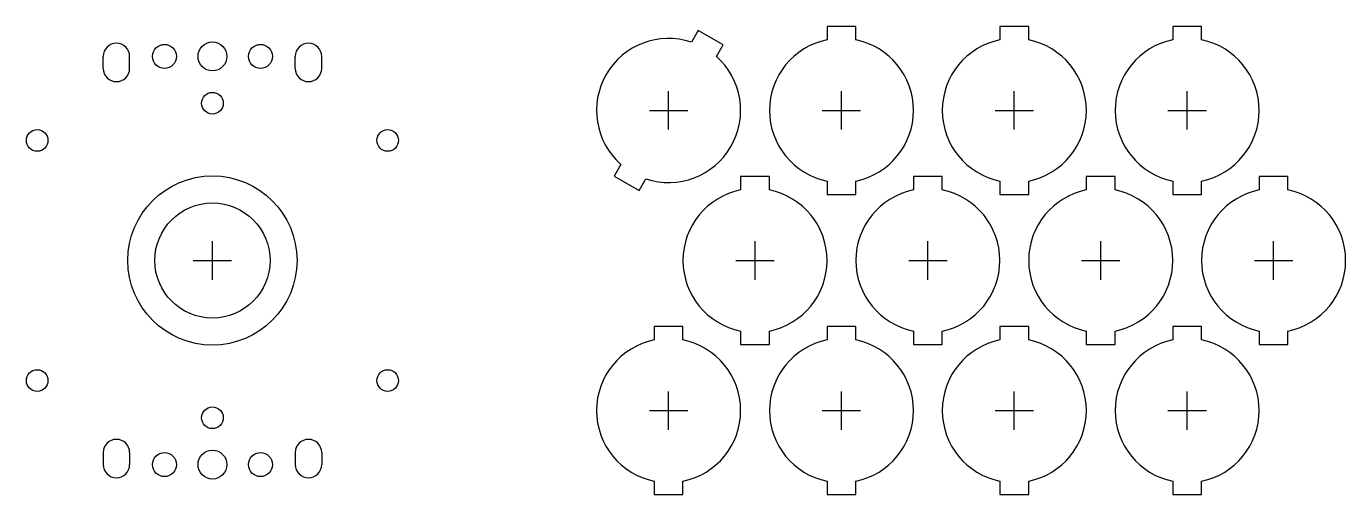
# Model space of a CAD drawing. Header units: millimetres. Extents: x -39 to 236, y -49 to 49.
import ezdxf

# ---------------------------------------------------------------- set-up
doc = ezdxf.new("R2010")
doc.units = ezdxf.units.MM
for name, color, linetype in [('BUTTONS', 1, 'Continuous'), ('GL_PLATE_HOLES', 2, 'Continuous'), ('JOYSTICK_BORE_24', 5, 'Continuous'), ('JOYSTICK_BORE_35.25', 3, 'Continuous'), ('REFERENCE', 8, 'Continuous')]:
    doc.layers.add(name, color=color, linetype=linetype)

msp = doc.modelspace()

# ---------------------------------------------------------------- linework, layer by layer
at = {"layer": 'BUTTONS'}
for points in [[(99.75, 45.48, 0.816497), (85.05, 20.02), (83.65, 17.59), (88.85, 14.59), (90.25, 17.02, 0.816497), (104.95, 42.48), (106.35, 44.91), (101.15, 47.91)], [(128, 45.95, 0.816497), (128, 16.55), (128, 13.75), (134, 13.75), (134, 16.55, 0.816497), (134, 45.95), (134, 48.75), (128, 48.75)], [(164, 45.95, 0.816497), (164, 16.55), (164, 13.75), (170, 13.75), (170, 16.55, 0.816497), (170, 45.95), (170, 48.75), (164, 48.75)], [(200, 45.95, 0.816497), (200, 16.55), (200, 13.75), (206, 13.75), (206, 16.55, 0.816497), (206, 45.95), (206, 48.75), (200, 48.75)], [(110, 14.7, 0.816497), (110, -14.7), (110, -17.5), (116, -17.5), (116, -14.7, 0.816497), (116, 14.7), (116, 17.5), (110, 17.5)], [(146, 14.7, 0.816497), (146, -14.7), (146, -17.5), (152, -17.5), (152, -14.7, 0.816497), (152, 14.7), (152, 17.5), (146, 17.5)], [(182, 14.7, 0.816497), (182, -14.7), (182, -17.5), (188, -17.5), (188, -14.7, 0.816497), (188, 14.7), (188, 17.5), (182, 17.5)], [(218, 14.7, 0.816497), (218, -14.7), (218, -17.5), (224, -17.5), (224, -14.7, 0.816497), (224, 14.7), (224, 17.5), (218, 17.5)], [(92, -16.55, 0.816497), (92, -45.95), (92, -48.75), (98, -48.75), (98, -45.95, 0.816497), (98, -16.55), (98, -13.75), (92, -13.75)], [(128, -16.55, 0.816497), (128, -45.95), (128, -48.75), (134, -48.75), (134, -45.95, 0.816497), (134, -16.55), (134, -13.75), (128, -13.75)], [(164, -16.55, 0.816497), (164, -45.95), (164, -48.75), (170, -48.75), (170, -45.95, 0.816497), (170, -16.55), (170, -13.75), (164, -13.75)], [(200, -16.55, 0.816497), (200, -45.95), (200, -48.75), (206, -48.75), (206, -45.95, 0.816497), (206, -16.55), (206, -13.75), (200, -13.75)]]:
    msp.add_lwpolyline(points, format="xyb", close=True, dxfattribs=at)
at = {"layer": 'GL_PLATE_HOLES'}
for p, q in [((-22.75, 40), (-22.75, 42.5)), ((-17.25, 40), (-17.25, 42.5)), ((17.25, 40), (17.25, 42.5)), ((22.75, 40), (22.75, 42.5)), ((-22.75, -40), (-22.75, -42.5)), ((-17.25, -40), (-17.25, -42.5)), ((17.25, -40), (17.25, -42.5)), ((22.75, -40), (22.75, -42.5))]:
    msp.add_line(p, q, dxfattribs=at)
for centre, radius in [((-10, 42.5), 2.5), ((0, 42.5), 3), ((10, 42.5), 2.5), ((0, 32.75), 2.25), ((-36.5, 25), 2.25), ((36.5, 25), 2.25), ((-36.5, -25), 2.25), ((36.5, -25), 2.25), ((0, -32.75), 2.25), ((-10, -42.5), 2.5), ((0, -42.5), 3), ((10, -42.5), 2.5)]:
    msp.add_circle(centre, radius, dxfattribs=at)
for centre, start, end in [((-20, 42.5), 0, 180), ((20, 42.5), 0, 180), ((-20, 40), 180, 360), ((20, 40), 180, 360), ((-20, -40), 0, 180), ((20, -40), 0, 180), ((-20, -42.5), -180, 0), ((20, -42.5), -180, 0)]:
    msp.add_arc(centre, 2.75, start, end, dxfattribs=at)
at = {"layer": 'JOYSTICK_BORE_24'}
msp.add_circle((0, 0), 12, dxfattribs=at)
at = {"layer": 'JOYSTICK_BORE_35.25'}
msp.add_circle((0, 0), 17.62, dxfattribs=at)
at = {"layer": 'REFERENCE'}
for p, q in [((95, 27.25), (95, 35.25)), ((131, 27.25), (131, 35.25)), ((167, 27.25), (167, 35.25)), ((203, 27.25), (203, 35.25)), ((91, 31.25), (99, 31.25)), ((127, 31.25), (135, 31.25)), ((163, 31.25), (171, 31.25)), ((199, 31.25), (207, 31.25)), ((0, -4), (0, 4)), ((113, -4), (113, 4)), ((149, -4), (149, 4)), ((185, -4), (185, 4)), ((221, -4), (221, 4)), ((-4, 0), (4, 0)), ((109, 0), (117, 0)), ((145, 0), (153, 0)), ((181, 0), (189, 0)), ((217, 0), (225, 0)), ((95, -35.25), (95, -27.25)), ((131, -35.25), (131, -27.25)), ((167, -35.25), (167, -27.25)), ((203, -35.25), (203, -27.25)), ((91, -31.25), (99, -31.25)), ((127, -31.25), (135, -31.25)), ((163, -31.25), (171, -31.25)), ((199, -31.25), (207, -31.25))]:
    msp.add_line(p, q, dxfattribs=at)

doc.saveas('drawing.dxf')
